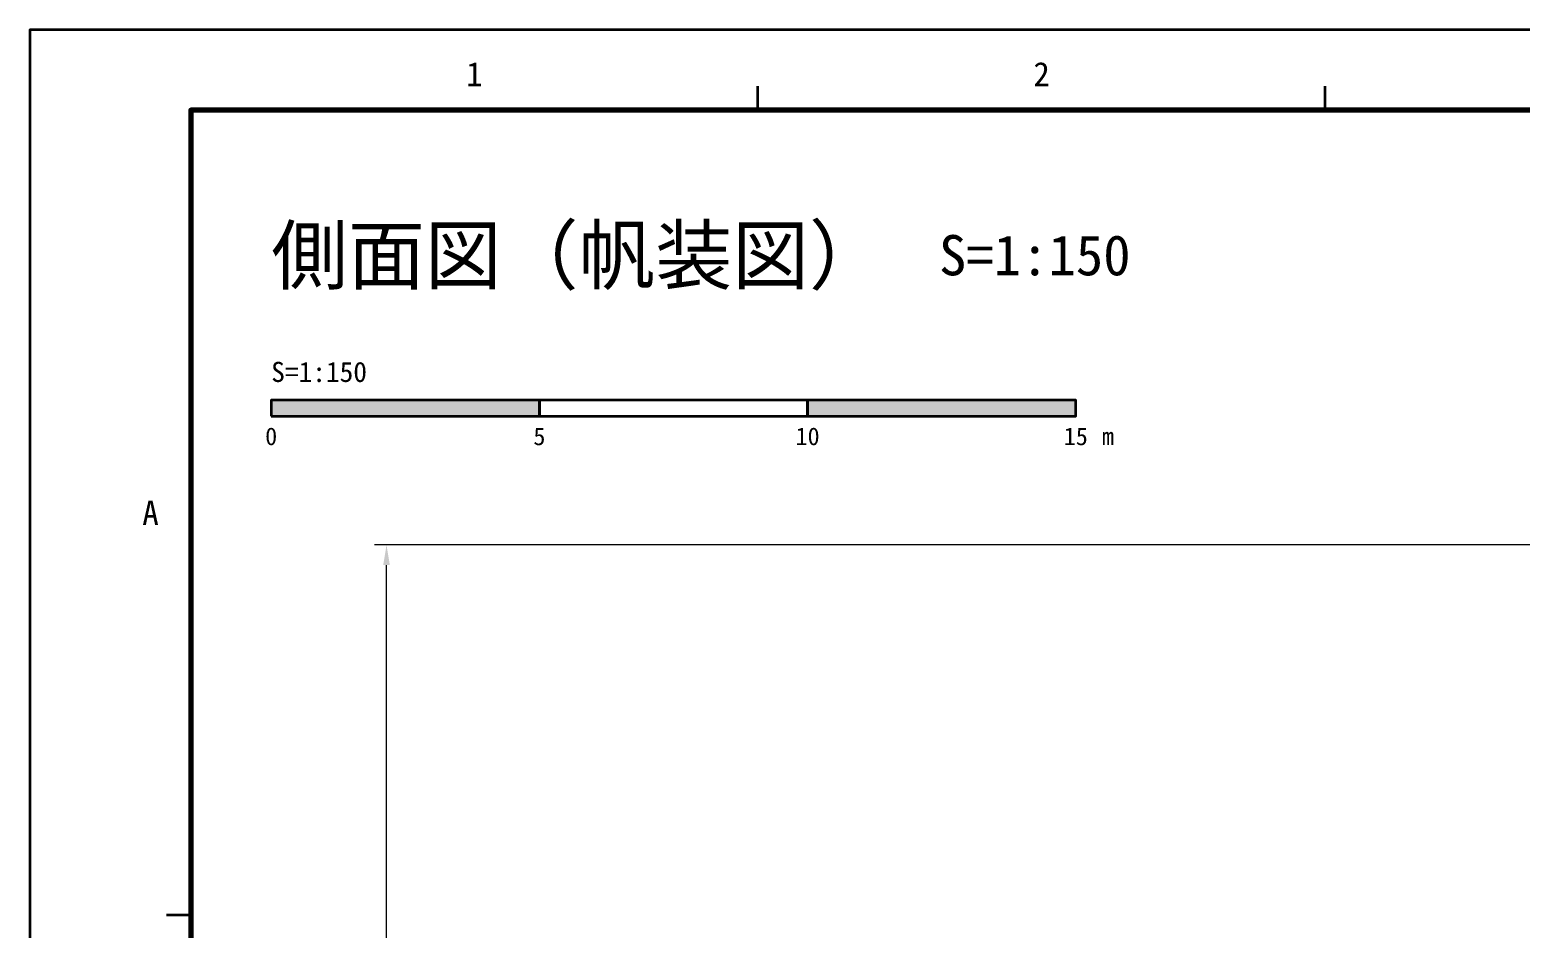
# Model space of a CAD drawing. Header units: millimetres. Extents: x -14250 to 74850, y -15000 to 48000.
# Drawn here: x -14250 to 13553, y 31240 to 48000 of the extents above; entities that cross this region are included whole.
import ezdxf
from ezdxf.enums import TextEntityAlignment as Align

# ---------------------------------------------------------------- set-up
doc = ezdxf.new("R2010")
doc.units = ezdxf.units.MM
doc.header["$LTSCALE"] = 150
for name, color, linetype, lineweight in [('寸法', 5, 'Continuous', 18), ('文字', 7, 'Continuous', 25), ('枠', 7, 'Continuous', 70), ('表題', 7, 'Continuous', 35)]:
    doc.layers.add(name, color=color, linetype=linetype, lineweight=lineweight)
doc.styles.add('JP', font='msgothic.ttc')
doc.dimstyles.new('JIS', dxfattribs={"dimscale": 150, "dimtxt": 2.5, "dimasz": 2.5, "dimexe": 1.5, "dimexo": 1.5, "dimgap": 0.8, "dimtad": 1, "dimdec": 0, "dimtxsty": 'JP', "dimcen": 2.5, "dimclrd": 5, "dimclre": 5, "dimclrt": 5, "dimazin": 3, "dimtfac": 1, "dimtmove": 0, "dimatfit": 3, "dimlwd": 18, "dimlwe": 18})

msp = doc.modelspace()

# ---------------------------------------------------------------- hatches: boundary and pattern name
at = {"layer": '表題'}
h = msp.add_hatch(color=7, dxfattribs=at)
h.dxf.hatch_style = 1
h.paths.add_polyline_path([(-9750, 40800), (-4750, 40800), (-4750, 41100), (-9750, 41100)])
h = msp.add_hatch(color=7, dxfattribs=at)
h.dxf.hatch_style = 1
h.paths.add_polyline_path([(250, 40800), (5250, 40800), (5250, 41100), (250, 41100)])

# ---------------------------------------------------------------- linework, layer by layer
at = {"layer": '枠'}
msp.add_lwpolyline([(-11250, -13500), (73350, -13500), (73350, 46500), (-11250, 46500)], close=True, dxfattribs=at)
at = {"layer": '表題'}
for p, q in [((-675, 46500), (-675, 46950)), ((9900, 46500), (9900, 46950)), ((-11250, 31500), (-11700, 31500))]:
    msp.add_line(p, q, dxfattribs=at)
for points in [[(-14250, -15000), (74850, -15000), (74850, 48000), (-14250, 48000)], [(-9750, 40800), (-4750, 40800), (-4750, 41100), (-9750, 41100)], [(-4750, 40800), (250, 40800), (250, 41100), (-4750, 41100)], [(250, 40800), (5250, 40800), (5250, 41100), (250, 41100)]]:
    msp.add_lwpolyline(points, close=True, dxfattribs=at)

# ---------------------------------------------------------------- texts
at = {"layer": '文字', "style": 'JP'}
for s, height, p in [('1', 450, (-5962.5, 47175)), ('2', 450, (4612.5, 47175)), ('0', 330, (-9750, 40425)), ('5', 330, (-4750, 40425)), ('10', 330, (250, 40425)), ('15', 330, (5250, 40425)), ('m', 330, (5850, 40425)), ('A', 450, (-12000, 39000))]:
    msp.add_text(s, height=height, dxfattribs=at).set_placement(p, align=Align.MIDDLE_CENTER)
for s, height, p in [('側面図（帆装図）', 1050, (-9750, 43800)), ('S=1:150', 750, (2700, 43800)), ('S=1:150', 375, (-9750, 41625))]:
    msp.add_text(s, height=height, dxfattribs=at).set_placement(p, align=Align.MIDDLE_LEFT)

# ---------------------------------------------------------------- dimensions: what is measured, and where the dimension line sits
at = {"layer": '寸法'}
msp.add_linear_dim(base=(-7600, 0), p1=(2600, 0), p2=(19354.6, 38400), angle=90, text='竜骨下面から大檣トラック <>', dimstyle='JIS', dxfattribs=at).render()

doc.saveas('drawing.dxf')
